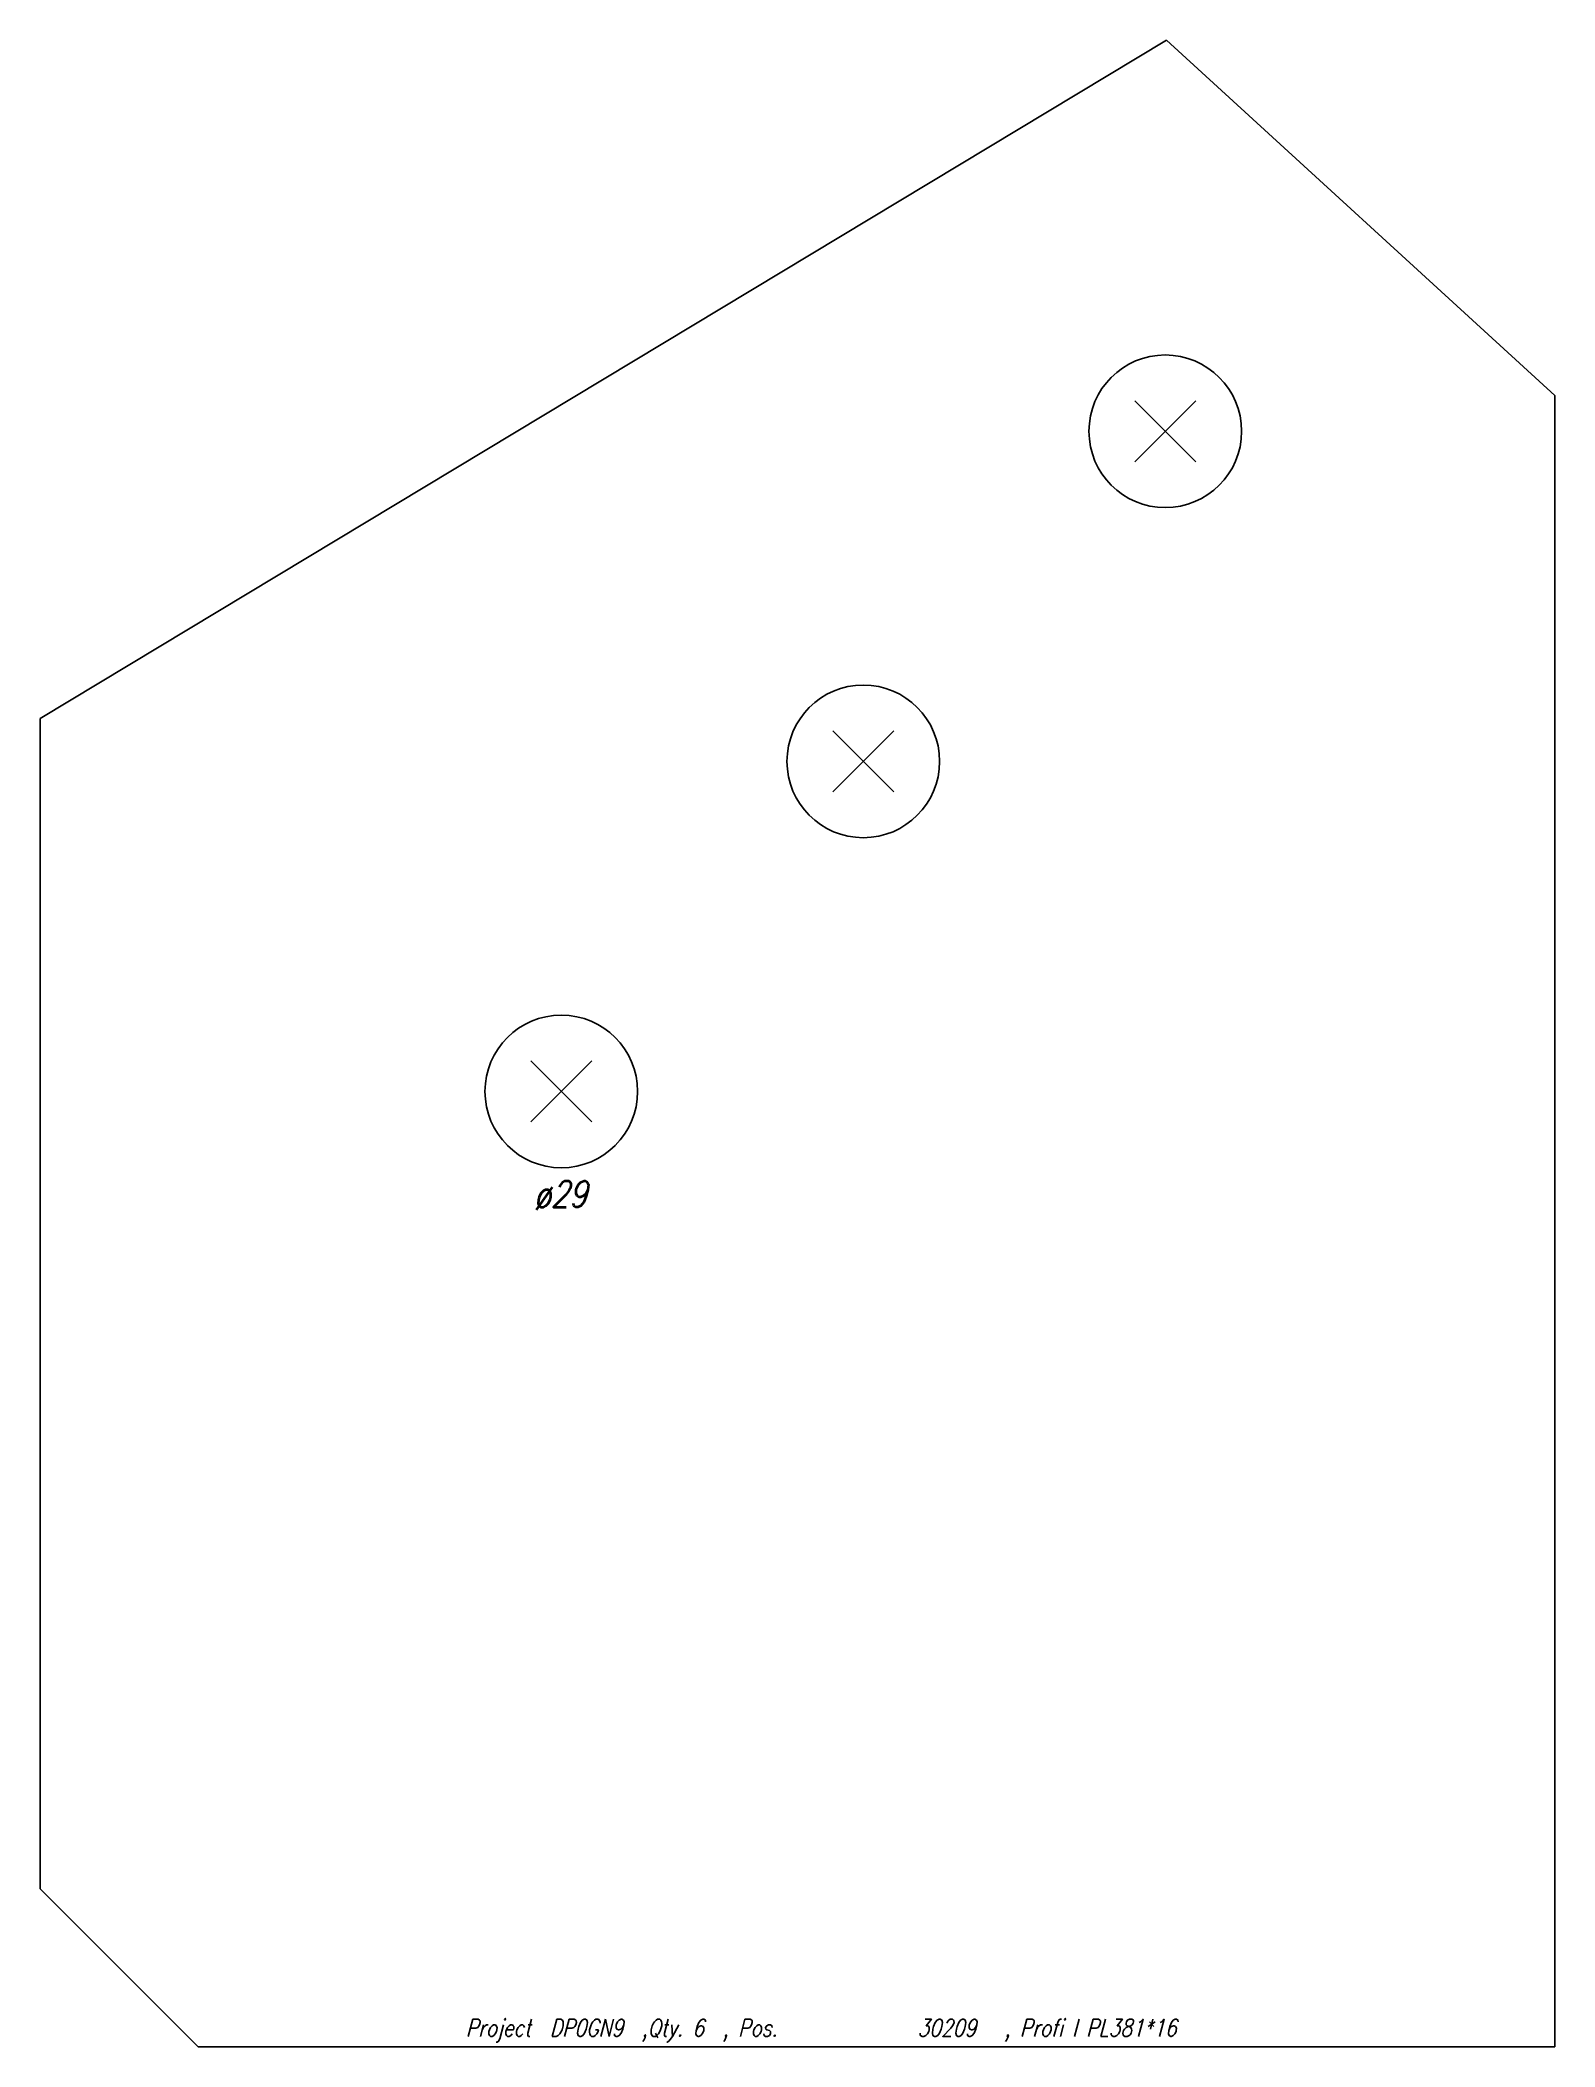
# Model space of a CAD drawing. Extents: x 0 to 288, y -191 to 191.
import ezdxf

# ---------------------------------------------------------------- set-up
doc = ezdxf.new("R2010")
doc.units = 0
doc.header["$LTSCALE"] = 10
for name, color, linetype in [('BEZ_SCHRAUBEN', 7, 'CONTINUOUS'), ('SCHRAUBEN', 7, 'CONTINUOUS'), ('TEILE', 7, 'CONTINUOUS'), ('UNTERSCHRIFT', 7, 'CONTINUOUS')]:
    doc.layers.add(name, color=color, linetype=linetype)
doc.styles.get("Standard").update_dxf_attribs({"font": 'ROMANS'})

msp = doc.modelspace()

# ---------------------------------------------------------------- linework, layer by layer
at = {"layer": 'SCHRAUBEN', "color": 6}
for p, q in [((219.554977, 122.128761), (207.954987, 110.528763)), ((207.954987, 122.128761), (219.554977, 110.528763)), ((162.184998, 59.40966), (150.585007, 47.809662)), ((150.585007, 59.40966), (162.184998, 47.809662)), ((104.814774, -3.309217), (93.214783, -14.909218)), ((93.214783, -3.309217), (104.814774, -14.909218))]:
    msp.add_line(p, q, dxfattribs=at)
at = {"layer": 'SCHRAUBEN', "color": 2}
for centre, radius in [((213.754974, 116.328766), 14.500015), ((156.38501, 53.609661), 14.5), ((99.014778, -9.109218), 14.5)]:
    msp.add_circle(centre, radius, dxfattribs=at)
at = {"layer": 'TEILE', "color": 2}
for p, q in [((0.000003, 61.787003), (213.983322, 190.658752)), ((213.983322, 190.658752), (287.770599, 123.164131)), ((287.770599, 123.164131), (287.770599, -190.658691)), ((0, -160.65863), (0.000003, 61.787003)), ((30, -190.658752), (0, -160.65863)), ((287.770599, -190.658691), (30, -190.658752))]:
    msp.add_line(p, q, dxfattribs=at)

# ---------------------------------------------------------------- texts
at = {"layer": 'BEZ_SCHRAUBEN', "color": 2, "oblique": 15, "width": 0.8}
msp.add_text(' ø29', height=5, dxfattribs=at).set_placement((91.014778, -31.109219))
at = {"layer": 'UNTERSCHRIFT', "color": 2, "oblique": 15, "width": 0.8}
for s, p in [('Project  DP0GN9  ,Qty. 6  , Pos. ', (80.8853, -188.658752)), ('30209', (166.685303, -188.658737)), ('  , Profi l PL381*16', (179.685287, -188.658737))]:
    msp.add_text(s, height=3.25, dxfattribs=at).set_placement(p)

doc.saveas('drawing.dxf')
